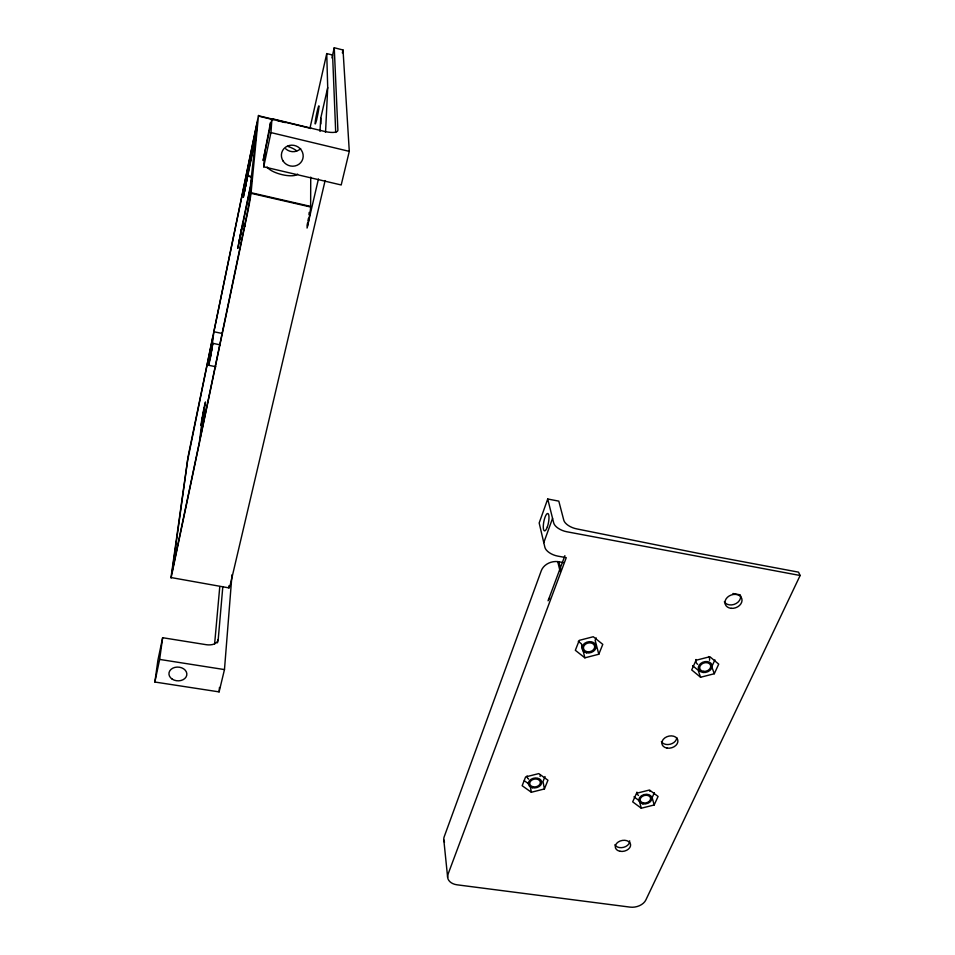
<?xml version="1.0" encoding="UTF-8"?>
<svg xmlns="http://www.w3.org/2000/svg" width="955" height="955" viewBox="0 0 955 955"><rect width="100%" height="100%" fill="white"/><g stroke="black" fill="none" stroke-linecap="round" stroke-linejoin="round"><path stroke-width="1.43" d="M241.531 229.224L241.102 232.34M307.044 228.066L307.355 226.705A16.82 1.265 -78.6 0 0 310.638 207.008L310.733 177.117M171.064 578.05L247.214 214.517A16.975 0.609 -79 0 0 251.022 193.316L258.507 115.376L188.051 456.812L170.993 577.536L228.985 587.898M335.706 132.47L332.591 55.056L326.741 53.576L327.708 87.609L325.595 131.42A14.074 4.345 15.1 0 1 325.404 132.148M319.985 131.42L320.761 118.11L327.708 87.609M263.711 166.815L270.945 132.59L271.948 118.695L324.282 131.36A14.182 4.345 15.2 0 0 337.891 130.131L334.25 47.75L343.024 49.994L349.291 151.368L341.198 184.972L263.711 166.815L264.869 152.275M270.158 127.17L270.504 122.634L263.138 160.547L271.948 118.695M222.825 586.573L218.218 639.48C217.191 644.709 210.446 645.389 206.101 644.673L162.648 637.713L157.933 660.096L154.865 682.025L219.101 691.886L224.473 669.586L231.981 574.791M219.101 691.886L219.471 687.445M214.624 643.885L219.781 586.561M247.954 173.595L256.155 133.796L257.253 122.109L213.872 331.743L211.926 347.071L212.893 343.346L220.08 344.839M154.865 682.025L159.64 659.416L162.648 637.713M242.785 222.837L251.583 180.591L250.544 184.363L255.964 135.777L243.334 197.243L247.918 173.535M241.078 232.471L239.156 241.675M211.091 353.78L211.831 348.85L209.754 359.808L212.917 343.406M211.258 353.804L208.727 365.299L215.914 366.756M309.981 128.101L326.741 53.576M331.934 57.957L334.25 47.75M342.356 52.895L343.024 49.994M307.355 226.705L318.445 178.955M325.118 180.567L230.919 582.037A14.456 1.027 -79.7 0 1 228.842 585.857M217.465 642.834L218.218 639.48M241.496 229.152L239.096 241.818M547.728 498.999L539.169 522.97L544.887 547.334A11.89 6.005 20.2 0 0 557.792 556.12L566.255 557.672L448.038 874.219A12.916 9.084 -7.4 0 0 457.051 884.808L630.061 907.119A12.57 8.595 -12.2 0 0 645.831 900.004L800.135 575.495L798.535 572.152L696.72 553.017L576.832 528.915A11.938 5.802 20.3 0 1 563.796 520.248L558.806 501.136L547.728 498.999L553.721 523.006A12.009 5.885 20.1 0 0 566.793 531.756L800.135 575.495M543.789 542.631L552.563 518.362M548.075 600.814L564.894 555.679M596.147 637.845L595.156 640.304L598.797 654.247L584.878 657.828L575.34 650.295L579.243 640.363L593.282 636.734L602.784 644.374L598.797 654.247M545.019 776.558L543.013 781.548L544.41 788.961L531.35 792.256L522.158 785.714L525.608 776.928L538.775 773.598L547.943 780.223L544.41 788.961M237.831 248.228L251.356 182.906L249.685 199.44L247.047 214.016L200.443 437.247L205.48 401.971L204.072 407.415L201.147 423.578L201.016 425.476L201.971 421.907L199.344 442.463L172.258 571.209L187.598 460.501L212.893 336.53L208.775 365.252M242.677 222.837L237.795 248.145M202.15 419.555L204.322 407.833L202.102 419.555M654.366 792.734L652.158 797.592L654.175 804.981L641.283 808.216L632.688 801.854L636.519 793.283L649.519 790.012L658.079 796.458L654.175 804.981M714.913 659.857L711.785 666.733L714.304 673.741L700.576 677.25L691.707 669.933L696.028 660.263L709.875 656.718L718.709 664.131L714.304 673.741M444.505 842.191A12.546 9.001 -7.4 0 1 444.194 836.783L541.282 570.732A14.146 11.424 -13 0 1 557.72 561.6L563.295 562.567M159.64 659.416L224.473 669.586M732.891 593.509L740.197 594.846M213.872 331.743L222.419 333.51M245.351 225.929L242.534 225.296L245.34 226.001M251.081 192.719L310.65 206.411M251.022 193.316L310.638 207.008M247.727 175.684L252.06 176.759M247.667 176.126L252.013 177.129M270.945 132.59L349.291 151.368M258.495 116.104L274.073 119.864M276.902 120.545L285.39 122.598M258.519 115.746L310.864 128.4A14.958 0.967 -78.6 0 0 310.315 128.567M524.319 780.736L528.891 784.007M633.989 796.84L639.337 800.815L641.283 808.216M578.276 641.342L581.416 643.849L584.878 657.828M692.626 665.659L698.141 670.219L700.576 677.25M558.902 561.767L560.645 568.894M557.72 561.6L560.155 571.568M530.252 786.061L531.35 792.256M443.812 839.934L447.644 877.406M320.761 118.11L320.844 123.911M629.655 840.806A7.736 5.455 -12.3 0 1 623.699 847.312A7.736 5.455 -12.3 0 1 614.865 844.793M676.797 737.69A8.141 5.993 -14.9 0 1 670.195 744.243A8.141 5.993 -14.9 0 1 661.373 741.593M548.504 599.824A14.564 11.591 -12.9 0 1 549.662 597.902M740.471 595.466A8.714 6.745 -19.7 0 1 740.603 596.159M740.638 596.517A8.714 6.745 -19.7 0 1 734.073 604.42A8.714 6.745 -19.7 0 1 724.332 601.805M708.67 656.539A7.019 5.324 -17.3 0 1 709.47 660.275M697.651 664.322A7.019 5.324 -17.3 0 1 695.873 660.359M695.92 660.072A7.019 5.324 -17.3 0 1 696.064 659.499M649.878 790.656A6.578 4.739 -13.5 0 1 649.878 791.409M638.489 795.443A6.578 4.739 -13.5 0 1 636.973 793.128M636.913 792.638A6.578 4.739 -13.5 0 1 636.925 792.137M540.327 774.935A6.685 4.918 -10.1 0 1 540.041 776.499M528.628 779.149A6.685 4.918 -10.1 0 1 528.211 778.767M527.697 778.134A6.685 4.918 -10.1 0 1 527.065 775.914M309.181 212.392A13.418 1.003 -78.7 0 1 308.954 214.589M308.381 218.444A13.418 1.003 -78.7 0 1 307.988 220.653M307.558 222.945A13.418 1.003 -78.7 0 1 307.092 225.249M287.586 146.306A15.734 5.097 14.6 0 1 296.695 150.89M297.65 174.108A16.223 5.432 14.5 0 1 282.203 174.681A16.223 5.432 14.5 0 1 267.137 166.958M300.682 148.562A10.732 10.23 24.5 0 1 285.688 148.837M246.784 179.552L244.468 191.322L246.784 179.552M547.322 526.969A8.846 2.376 -79.3 0 0 547.8 513.492A8.846 2.376 -79.3 0 0 543.3 526.086A8.846 2.376 -79.3 0 0 547.322 526.969M620.058 851.287A7.759 5.455 -12.3 0 0 630.539 844.28A7.759 5.455 -12.3 0 0 618.219 842.012A7.759 5.455 -12.3 0 0 620.058 851.287M731.22 608.335A8.75 6.757 -19.6 0 0 741.76 598.522A8.75 6.757 -19.6 0 0 727.495 597.233A8.75 6.757 -19.6 0 0 731.22 608.335M667.115 748.099A8.165 6.005 -14.9 0 0 677.799 740.053A8.165 6.005 -14.9 0 0 664.716 737.976A8.165 6.005 -14.9 0 0 667.115 748.099M703.513 671.377A5.646 4.262 -17.3 0 0 710.615 665.42A5.646 4.262 -17.3 0 0 701.483 664.274A5.646 4.262 -17.3 0 0 703.513 671.377M643.384 802.928A5.288 3.796 -13.5 0 0 650.558 798.058A5.288 3.796 -13.5 0 0 642.202 796.446A5.288 3.796 -13.5 0 0 643.384 802.928M532.95 786.789A5.372 3.939 -10.1 0 0 540.339 782.061A5.372 3.939 -10.1 0 0 531.84 780.044A5.372 3.939 -10.1 0 0 532.95 786.789M587.003 651.704A5.73 4.453 -13.4 0 0 594.655 646.129A5.73 4.453 -13.4 0 0 585.522 644.136A5.73 4.453 -13.4 0 0 587.003 651.704M703.083 672.463A7.055 5.336 -17.3 0 0 711.976 665.014A7.055 5.336 -17.3 0 0 700.552 663.582A7.055 5.336 -17.3 0 0 703.083 672.463M642.882 803.871A6.613 4.751 -13.5 0 0 651.859 797.783A6.613 4.751 -13.5 0 0 641.402 795.766A6.613 4.751 -13.5 0 0 642.882 803.871M532.413 787.732A6.721 4.93 -10.1 0 0 541.664 781.823A6.721 4.93 -10.1 0 0 531.04 779.304A6.721 4.93 -10.1 0 0 532.413 787.732M586.489 652.79A7.151 5.563 -13.4 0 0 596.063 645.831A7.151 5.563 -13.4 0 0 584.639 643.324A7.151 5.563 -13.4 0 0 586.489 652.79M316.547 120.02A9.371 0.633 -78.5 0 0 318.922 105.862A9.371 0.633 -78.5 0 0 315.616 119.208A9.371 0.633 -78.5 0 0 316.547 120.02M172.175 679.112A8.965 6.876 3.5 0 0 186.726 675.352A8.965 6.876 3.5 0 0 174.801 667.426A8.965 6.876 3.5 0 0 172.175 679.112M283.134 161.097A10.982 10.445 21.9 0 0 301.995 160.81A10.982 10.445 21.9 0 0 291.741 145.172A10.982 10.445 21.9 0 0 283.134 161.097"/></g></svg>
